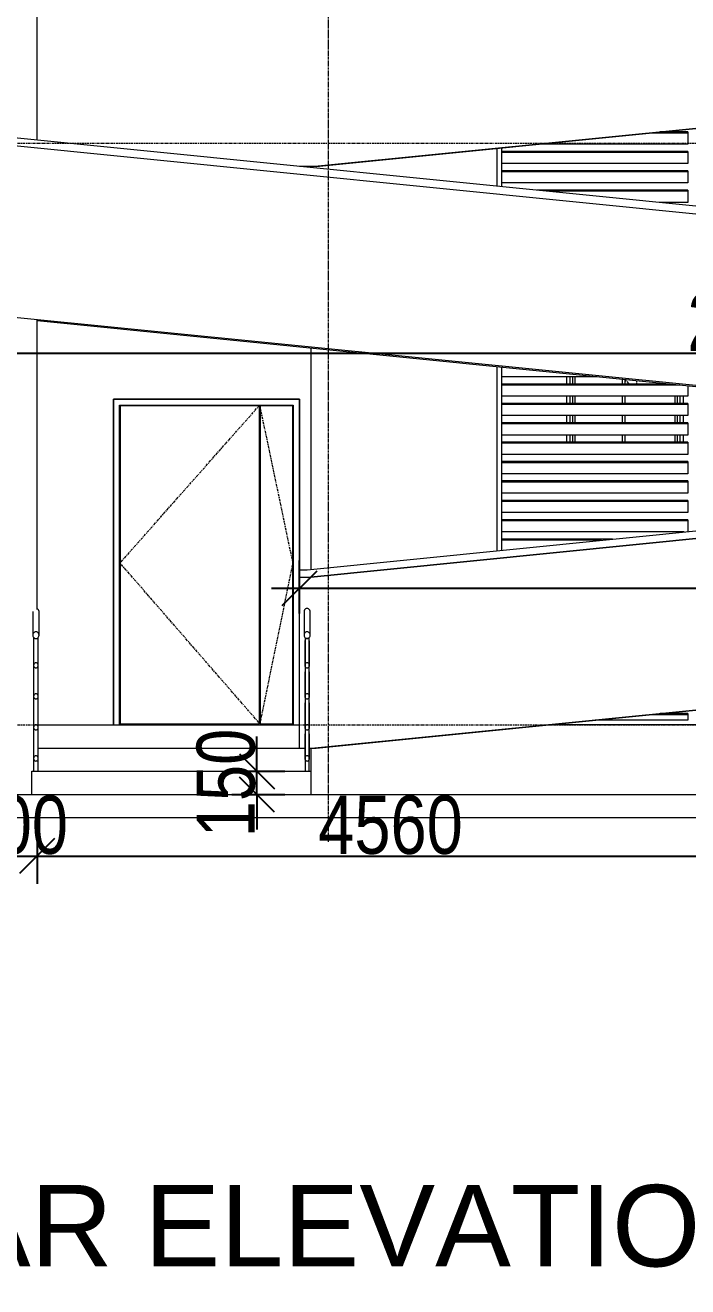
# Model space of a CAD drawing. Header units: millimetres. Extents: x -35190 to 411743, y -233114 to 23872.
# Drawn here: x 2341 to 6614, y -166882 to -158749 of the extents above; entities that cross this region are included whole.
import ezdxf

# ---------------------------------------------------------------- set-up
doc = ezdxf.new("R2010")
doc.units = ezdxf.units.MM
doc.linetypes.add('Centre', pattern=[31.75, 6.35, -4.7625, 15.875, -4.7625])
doc.linetypes.add('Grid Line', pattern=[22.225, 12.7, -3.175, 3.175, -3.175])
for name, color, linetype, lineweight in [('A-ANNO-DIMS', 211, 'Continuous', 9), ('A-DETL-WIDE', 214, 'Continuous', 70), ('A-DOOR', 31, 'Continuous', 18), ('A-DOOR-FRAM', 31, 'Continuous', 18), ('A-FLOR', 192, 'Continuous', 18), ('A-FLOR-HRAL', 11, 'Continuous', 18), ('A-FLOR-LEVL', 51, 'Continuous', 18), ('A-GLAZ', 151, 'Continuous', 18), ('A-GLAZ-CURT', 52, 'Continuous', 18), ('A-GLAZ-CWMG', 51, 'Continuous', 18), ('A-WALL', 113, 'Continuous', 18), ('G-ANNO-TEXT', 231, 'Continuous', 9), ('Q-CASE', 31, 'Continuous', 18), ('S-GRID', 1, 'Continuous', 9), ('S-STRS', 31, 'Continuous', 18)]:
    doc.layers.add(name, color=color, linetype=linetype, lineweight=lineweight)
doc.styles.add('Arial_2', font='arial.ttf', dxfattribs={"height": 337.5})
doc.styles.add('Arial_3', font='arial.ttf', dxfattribs={"width": 0.8, "height": 375})
doc.dimstyles.new('main_4_5mm', dxfattribs={"dimscale": 304.8, "dimtxt": 382.597275, "dimasz": 0.738189, "dimexe": 0.590551, "dimexo": 0.0625, "dimgap": 0.024606, "dimtad": 1, "dimdec": 0, "dimzin": 0, "dimdsep": 46, "dimtxsty": 'Arial_3', "dimblk1": 'OBLIQUE', "dimblk2": 'OBLIQUE', "dimsah": 1, "dimcen": 0.09, "dimdle": 0.590551, "dimazin": 0, "dimtfac": 1, "dimtdec": 4, "dimtix": 1, "dimtmove": 0, "dimatfit": 3, "dimfxl": 0.590551, "dimfxlon": 1, "dimtvp": 1, "dimtolj": 1, "dimtzin": 0, "dimarcsym": 2})

# ---------------------------------------------------------------- blocks, each defined once
blk = doc.blocks.new('Double - Offset 1 - 1200 x 2100mm Sgl Swing-501791-North')
at = {"layer": 'A-DOOR', "linetype": 'Centre'}
for p, q in [((-15405.9, 1493), (-14505.9, 2510)), ((-14505.9, 2510), (-14291.9, 1493)), ((-14504.4, 457), (-15405.9, 1493)), ((-14291.9, 1493), (-14504.4, 457))]:
    blk.add_line(p, q, dxfattribs=at)
at = {"layer": 'A-DOOR'}
for p, q in [((-14505.9, 2507), (-15405.9, 2507)), ((-15405.9, 2507), (-15405.9, 455.8)), ((-14505.9, 455.8), (-14505.9, 2507)), ((-14291.9, 2507), (-14502.9, 2507)), ((-14502.9, 2507), (-14502.9, 455.8)), ((-14291.9, 455.8), (-14291.9, 2507)), ((-15405.9, 455.8), (-14505.9, 455.8)), ((-14502.9, 455.8), (-14291.9, 455.8))]:
    blk.add_line(p, q, dxfattribs=at)
at = {"layer": 'A-DOOR-FRAM'}
for p, q in [((-14248.9, 2550), (-15448.9, 2550)), ((-15448.9, 2550), (-15448.9, 450)), ((-14248.9, 1450), (-14248.9, 2550)), ((-15408.9, 450), (-15408.9, 2510)), ((-15408.9, 2510), (-14288.9, 2510)), ((-14288.9, 2510), (-14288.9, 450))]:
    blk.add_line(p, q, dxfattribs=at)
blk = doc.blocks.new('Sliding - 2L - SL750 X 900-V9-North')
at = {"layer": 'A-GLAZ'}
for p, q in [((-12523.9, 2646.9), (-12523.9, 2693.1)), ((-12503.9, 2693.1), (-12503.9, 2646.9)), ((-12487.9, 2693.1), (-12487.9, 2646.9)), ((-12472.8, 2693.1), (-12472.8, 2646.9)), ((-12164, 2646.9), (-12164, 2676.6)), ((-12163.9, 2646.9), (-12163.9, 2676.6)), ((-12148.9, 2675.1), (-12148.9, 2646.9)), ((-12523.9, 2521.9), (-12523.9, 2568.1)), ((-12503.9, 2568.1), (-12503.9, 2521.9)), ((-12487.9, 2568.1), (-12487.9, 2521.9)), ((-12472.8, 2568.1), (-12472.8, 2521.9)), ((-12164, 2521.9), (-12164, 2568.1)), ((-12163.9, 2521.9), (-12163.9, 2568.1)), ((-12148.9, 2568.1), (-12148.9, 2521.9)), ((-11824.9, 2521.9), (-11824.9, 2568.1)), ((-11809.9, 2521.9), (-11809.9, 2568.1)), ((-11793.9, 2521.9), (-11793.9, 2568.1)), ((-11773.9, 2568.1), (-11773.9, 2521.9)), ((-12523.9, 2396.9), (-12523.9, 2443.1)), ((-12503.9, 2443.1), (-12503.9, 2396.9)), ((-12487.9, 2443.1), (-12487.9, 2396.9)), ((-12472.8, 2443.1), (-12472.8, 2396.9)), ((-12164, 2396.9), (-12164, 2443.1)), ((-12163.9, 2396.9), (-12163.9, 2443.1)), ((-12148.9, 2443.1), (-12148.9, 2396.9)), ((-11824.9, 2396.9), (-11824.9, 2443.1)), ((-11809.9, 2396.9), (-11809.9, 2443.1)), ((-11793.9, 2396.9), (-11793.9, 2443.1)), ((-11773.9, 2443.1), (-11773.9, 2396.9)), ((-12523.9, 2271.9), (-12523.9, 2318.1)), ((-12503.9, 2318.1), (-12503.9, 2271.9)), ((-12487.9, 2318.1), (-12487.9, 2271.9)), ((-12472.8, 2318.1), (-12472.8, 2271.9)), ((-12164, 2271.9), (-12164, 2318.1)), ((-12163.9, 2271.9), (-12163.9, 2318.1)), ((-12148.9, 2318.1), (-12148.9, 2271.9)), ((-11824.9, 2271.9), (-11824.9, 2318.1)), ((-11809.9, 2271.9), (-11809.9, 2318.1)), ((-11793.9, 2271.9), (-11793.9, 2318.1)), ((-11773.9, 2318.1), (-11773.9, 2271.9))]:
    blk.add_line(p, q, dxfattribs=at)
at = {"layer": 'A-GLAZ', "linetype": 'Centre'}
for p, q in [((-12145.1, 2670), (-12140.8, 2674.3)), ((-12145.1, 2670), (-12122, 2646.9)), ((-12074.4, 2667.6), (-12074.4, 2646.9))]:
    blk.add_line(p, q, dxfattribs=at)
blk = doc.blocks.new('Ramp - Ramp-462089-North')
at = {"layer": 'A-FLOR-LEVL'}
blk.add_line((-11381.4, 576), (-14148.9, 299.3), dxfattribs=at)
blk = doc.blocks.new('Ramp - Ramp-623534-North')
at = {"layer": 'A-FLOR-LEVL'}
blk.add_line((-11381.4, 4326), (-14148.9, 4049.3), dxfattribs=at)
blk = doc.blocks.new('Railing - 25mm-466692-North')
at = {"layer": 'A-FLOR-HRAL'}
for p, q in [((-14211.8, 1011.5), (-14211.8, 150)), ((-14186.8, 150), (-14186.8, 1011.5))]:
    blk.add_line(p, q, dxfattribs=at)
at = {"layer": 'A-FLOR-HRAL', "flags": 128}
for points in [[(-14200.4, 1005.3), (-14202.1, 1005.4), (-14207.1, 1006.6), (-14210.6, 1008.8), (-14211.2, 1009.6)], [(-14187.4, 1009.6), (-14188, 1008.8), (-14191.5, 1006.6), (-14196.5, 1005.4), (-14198.2, 1005.3)]]:
    blk.add_lwpolyline(points, dxfattribs=at)
blk = doc.blocks.new('Railing - Railing-638305-North')
at = {"layer": 'A-FLOR-HRAL'}
for p, q in [((-14214.3, 985), (-14214.3, 833.2)), ((-14184.3, 833.2), (-14184.3, 985)), ((-14214.3, 785), (-14214.3, 633.2)), ((-14184.3, 633.2), (-14184.3, 785)), ((-14214.3, 585), (-14214.3, 433.2)), ((-14184.3, 433.2), (-14184.3, 585)), ((-14214.3, 385), (-14214.3, 233.2)), ((-14184.3, 233.2), (-14184.3, 385))]:
    blk.add_line(p, q, dxfattribs=at)
at = {"layer": 'A-FLOR-HRAL', "flags": 128}
for points in [[(-14184.3, 833.2), (-14184.8, 837.6), (-14186.3, 841.6), (-14188.7, 845.1), (-14191.8, 847.8), (-14195.4, 849.4), (-14199.3, 850), (-14203.2, 849.4), (-14206.8, 847.8), (-14209.9, 845.1), (-14212.3, 841.6), (-14213.8, 837.6), (-14214.3, 833.2)], [(-14214.3, 833.2), (-14213.8, 828.9), (-14212.3, 824.8), (-14209.9, 821.4), (-14206.8, 818.7), (-14203.2, 817), (-14199.3, 816.5), (-14195.4, 817), (-14191.8, 818.7), (-14188.7, 821.4), (-14186.3, 824.8), (-14184.8, 828.9), (-14184.3, 833.2)], [(-14184.3, 633.2), (-14184.8, 637.6), (-14186.3, 641.6), (-14188.7, 645.1), (-14191.8, 647.8), (-14195.4, 649.4), (-14199.3, 650), (-14203.2, 649.4), (-14206.8, 647.8), (-14209.9, 645.1), (-14212.3, 641.6), (-14213.8, 637.6), (-14214.3, 633.2)], [(-14214.3, 633.2), (-14213.8, 628.9), (-14212.3, 624.8), (-14209.9, 621.4), (-14206.8, 618.7), (-14203.2, 617), (-14199.3, 616.5), (-14195.4, 617), (-14191.8, 618.7), (-14188.7, 621.4), (-14186.3, 624.8), (-14184.8, 628.9), (-14184.3, 633.2)], [(-14184.3, 433.2), (-14184.8, 437.6), (-14186.3, 441.6), (-14188.7, 445.1), (-14191.8, 447.8), (-14195.4, 449.4), (-14199.3, 450), (-14203.2, 449.4), (-14206.8, 447.8), (-14209.9, 445.1), (-14212.3, 441.6), (-14213.8, 437.6), (-14214.3, 433.2)], [(-14214.3, 433.2), (-14213.8, 428.9), (-14212.3, 424.8), (-14209.9, 421.4), (-14206.8, 418.7), (-14203.2, 417), (-14199.3, 416.5), (-14195.4, 417), (-14191.8, 418.7), (-14188.7, 421.4), (-14186.3, 424.8), (-14184.8, 428.9), (-14184.3, 433.2)], [(-14184.3, 233.2), (-14184.8, 237.6), (-14186.3, 241.6), (-14188.7, 245.1), (-14191.8, 247.8), (-14195.4, 249.4), (-14199.3, 250), (-14203.2, 249.4), (-14206.8, 247.8), (-14209.9, 245.1), (-14212.3, 241.6), (-14213.8, 237.6), (-14214.3, 233.2)], [(-14214.3, 233.2), (-14213.8, 228.9), (-14212.3, 224.8), (-14209.9, 221.4), (-14206.8, 218.7), (-14203.2, 217), (-14199.3, 216.5), (-14195.4, 217), (-14191.8, 218.7), (-14188.7, 221.4), (-14186.3, 224.8), (-14184.8, 228.9), (-14184.3, 233.2)]]:
    blk.add_lwpolyline(points, dxfattribs=at)
at = {"layer": 'A-FLOR-HRAL'}
for points in [[(-14212.3, 992.5), (-14212.9, 991.4), (-14214, 988.9), (-14214.3, 986.3), (-14214.3, 985)], [(-14184.3, 985), (-14184.3, 986.3), (-14184.6, 988.9), (-14185.7, 991.4), (-14186.3, 992.5)], [(-14212.3, 792.5), (-14212.9, 791.4), (-14214, 788.9), (-14214.3, 786.3), (-14214.3, 785)], [(-14184.3, 785), (-14184.3, 786.3), (-14184.6, 788.9), (-14185.7, 791.4), (-14186.3, 792.5)], [(-14212.3, 592.5), (-14212.9, 591.4), (-14214, 588.9), (-14214.3, 586.3), (-14214.3, 585)], [(-14184.3, 585), (-14184.3, 586.3), (-14184.6, 588.9), (-14185.7, 591.4), (-14186.3, 592.5)], [(-14212.3, 392.5), (-14212.9, 391.4), (-14214, 388.9), (-14214.3, 386.3), (-14214.3, 385)], [(-14184.3, 385), (-14184.3, 386.3), (-14184.6, 388.9), (-14185.7, 391.4), (-14186.3, 392.5)]]:
    blk.add_open_spline(points, degree=3, dxfattribs=at)
blk.add_blockref('Railing - 25mm-466692-North', (0, 0))
blk = doc.blocks.new('Railing - Railing-638309-North')
at = {"layer": 'A-FLOR-HRAL'}
for p, q in [((-15963.5, 985), (-15963.5, 833.2)), ((-15933.5, 833.2), (-15933.5, 985)), ((-15963.5, 785), (-15963.5, 633.2)), ((-15933.5, 633.2), (-15933.5, 785)), ((-15963.5, 585), (-15963.5, 433.2)), ((-15933.5, 433.2), (-15933.5, 585)), ((-15963.5, 385), (-15963.5, 233.2)), ((-15933.5, 233.2), (-15933.5, 385))]:
    blk.add_line(p, q, dxfattribs=at)
at = {"layer": 'A-FLOR-HRAL', "flags": 128}
for points in [[(-15933.5, 833.2), (-15934, 837.6), (-15935.5, 841.6), (-15937.9, 845.1), (-15941, 847.8), (-15944.6, 849.4), (-15948.5, 850), (-15952.4, 849.4), (-15956, 847.8), (-15959.1, 845.1), (-15961.5, 841.6), (-15963, 837.6), (-15963.5, 833.2)], [(-15963.5, 833.2), (-15963, 828.9), (-15961.5, 824.8), (-15959.1, 821.4), (-15956, 818.7), (-15952.4, 817), (-15948.5, 816.5), (-15944.6, 817), (-15941, 818.7), (-15937.9, 821.4), (-15935.5, 824.8), (-15934, 828.9), (-15933.5, 833.2)], [(-15933.5, 633.2), (-15934, 637.6), (-15935.5, 641.6), (-15937.9, 645.1), (-15941, 647.8), (-15944.6, 649.4), (-15948.5, 650), (-15952.4, 649.4), (-15956, 647.8), (-15959.1, 645.1), (-15961.5, 641.6), (-15963, 637.6), (-15963.5, 633.2)], [(-15963.5, 633.2), (-15963, 628.9), (-15961.5, 624.8), (-15959.1, 621.4), (-15956, 618.7), (-15952.4, 617), (-15948.5, 616.5), (-15944.6, 617), (-15941, 618.7), (-15937.9, 621.4), (-15935.5, 624.8), (-15934, 628.9), (-15933.5, 633.2)], [(-15933.5, 433.2), (-15934, 437.6), (-15935.5, 441.6), (-15937.9, 445.1), (-15941, 447.8), (-15944.6, 449.4), (-15948.5, 450), (-15952.4, 449.4), (-15956, 447.8), (-15959.1, 445.1), (-15961.5, 441.6), (-15963, 437.6), (-15963.5, 433.2)], [(-15963.5, 433.2), (-15963, 428.9), (-15961.5, 424.8), (-15959.1, 421.4), (-15956, 418.7), (-15952.4, 417), (-15948.5, 416.5), (-15944.6, 417), (-15941, 418.7), (-15937.9, 421.4), (-15935.5, 424.8), (-15934, 428.9), (-15933.5, 433.2)], [(-15933.5, 233.2), (-15934, 237.6), (-15935.5, 241.6), (-15937.9, 245.1), (-15941, 247.8), (-15944.6, 249.4), (-15948.5, 250), (-15952.4, 249.4), (-15956, 247.8), (-15959.1, 245.1), (-15961.5, 241.6), (-15963, 237.6), (-15963.5, 233.2)], [(-15963.5, 233.2), (-15963, 228.9), (-15961.5, 224.8), (-15959.1, 221.4), (-15956, 218.7), (-15952.4, 217), (-15948.5, 216.5), (-15944.6, 217), (-15941, 218.7), (-15937.9, 221.4), (-15935.5, 224.8), (-15934, 228.9), (-15933.5, 233.2)]]:
    blk.add_lwpolyline(points, dxfattribs=at)
at = {"layer": 'A-FLOR-HRAL'}
for points in [[(-15933.5, 985), (-15933.5, 986.3), (-15933.8, 988.9), (-15934.9, 991.4), (-15935.5, 992.5)], [(-15933.5, 785), (-15933.5, 786.3), (-15933.8, 788.9), (-15934.9, 791.4), (-15935.5, 792.5)], [(-15933.5, 585), (-15933.5, 586.3), (-15933.8, 588.9), (-15934.9, 591.4), (-15935.5, 592.5)], [(-15933.5, 385), (-15933.5, 386.3), (-15933.8, 388.9), (-15934.9, 391.4), (-15935.5, 392.5)]]:
    blk.add_open_spline(points, degree=3, dxfattribs=at)
at = {"extrusion": (0, 0, -1), "zscale": -1}
blk.add_blockref('Railing - 25mm-466692-North', (30147.8, 0), dxfattribs=at)
blk = doc.blocks.new('Top Rail Type - Top Rail_Internal_-638315-North')
at = {"layer": 'A-FLOR-HRAL'}
for p, q in [((-14219.3, 1180), (-14219.3, 1027.6)), ((-14179.3, 1027.6), (-14179.3, 1180))]:
    blk.add_line(p, q, dxfattribs=at)
at = {"layer": 'A-FLOR-HRAL', "flags": 128}
for points in [[(-14179.3, 1027.6), (-14180, 1033.4), (-14182, 1038.8), (-14185.2, 1043.5), (-14189.3, 1047), (-14194.1, 1049.2), (-14199.3, 1050), (-14204.5, 1049.2), (-14209.3, 1047), (-14213.4, 1043.5), (-14216.6, 1038.8), (-14218.6, 1033.4), (-14219.3, 1027.6)], [(-14219.3, 1027.6), (-14218.6, 1021.9), (-14216.6, 1016.5), (-14213.4, 1011.8), (-14209.3, 1008.3), (-14204.5, 1006), (-14199.3, 1005.3), (-14194.1, 1006), (-14189.3, 1008.3), (-14185.2, 1011.8), (-14182, 1016.5), (-14180, 1021.9), (-14179.3, 1027.6)]]:
    blk.add_lwpolyline(points, dxfattribs=at)
at = {"layer": 'A-FLOR-HRAL'}
blk.add_open_spline([(-14179.3, 1180), (-14179.3, 1181.7), (-14179.8, 1185.2), (-14181.8, 1190.1), (-14185, 1194.3), (-14190.6, 1198.6), (-14199.3, 1200.9), (-14208, 1198.6), (-14213.6, 1194.3), (-14216.8, 1190.1), (-14218.8, 1185.2), (-14219.3, 1181.7), (-14219.3, 1180)], degree=3, knots=[0, 0, 0, 0, 0.083333, 0.166667, 0.25, 0.333333, 0.5, 0.666667, 0.75, 0.833333, 0.916667, 1, 1, 1, 1], dxfattribs=at)
blk = doc.blocks.new('Top Rail Type - Top Rail_Internal_-638327-North')
at = {"layer": 'A-FLOR-HRAL'}
for p, q in [((-15968.5, 1180), (-15968.5, 1027.6)), ((-15928.5, 1027.6), (-15928.5, 1180))]:
    blk.add_line(p, q, dxfattribs=at)
at = {"layer": 'A-FLOR-HRAL', "flags": 128}
for points in [[(-15928.5, 1027.6), (-15929.2, 1033.4), (-15931.2, 1038.8), (-15934.4, 1043.5), (-15938.5, 1047), (-15943.3, 1049.2), (-15948.5, 1050), (-15953.7, 1049.2), (-15958.5, 1047), (-15962.6, 1043.5), (-15965.8, 1038.8), (-15967.8, 1033.4), (-15968.5, 1027.6)], [(-15968.5, 1027.6), (-15967.8, 1021.9), (-15965.8, 1016.5), (-15962.6, 1011.8), (-15958.5, 1008.3), (-15953.7, 1006), (-15948.5, 1005.3), (-15943.3, 1006), (-15938.5, 1008.3), (-15934.4, 1011.8), (-15931.2, 1016.5), (-15929.2, 1021.9), (-15928.5, 1027.6)]]:
    blk.add_lwpolyline(points, dxfattribs=at)
at = {"layer": 'A-FLOR-HRAL'}
blk.add_open_spline([(-15928.5, 1180), (-15928.5, 1181.7), (-15929, 1185.2), (-15931, 1190.1), (-15934.2, 1194.3), (-15937.8, 1197.1), (-15940.3, 1198.3), (-15941.3, 1198.7)], degree=3, knots=[0, 0, 0, 0, 0.0833333, 0.1666667, 0.25, 0.3333333, 0.3828504, 0.3828504, 0.3828504, 0.3828504], dxfattribs=at)
blk = doc.blocks.new('Casework 2 - Casework 2-644764-North')
at = {"layer": 'Q-CASE'}
for p, q in [((-1174, 2742.6), (-21055, 4730.7)), ((-21057.5, 4680.7), (-1176.5, 2692.6)), ((-14141.4, 4050), (-11381.4, 4326)), ((-11381.4, 4326), (-14141.4, 4050)), ((-14141.4, 4050), (-14248, 4050)), ((-21112.4, 3580.7), (-1231.4, 1592.6)), ((-11381.4, 2598.3), (-15941.4, 3054.3)), ((-14198.8, 1450), (-11381.4, 1731.7)), ((-14196.3, 1400), (-11381.4, 1681.5)), ((-11381.4, 1681.5), (-14196.3, 1400)), ((-14248.9, 1400), (-14248.9, 1450)), ((-14248.9, 1450), (-14198.8, 1450)), ((-14248.9, 300), (-14248.9, 1400)), ((-14196.3, 1400), (-14248.9, 1400)), ((-14141.4, 300), (-11381.4, 576)), ((-11381.4, 576), (-14141.4, 300)), ((-14173.9, 300), (-14141.4, 300))]:
    blk.add_line(p, q, dxfattribs=at)
blk = doc.blocks.new('grill panel - grill panel-704256-North')
at = {"layer": 'A-GLAZ-CURT'}
for p, q in [((-11743.9, 514.8), (-11993.2, 514.8)), ((-11743.9, 521.9), (-11922.5, 521.9)), ((-11743.9, 521.9), (-11743.9, 514.8)), ((-11743.9, 514.8), (-11743.9, 480))]:
    blk.add_line(p, q, dxfattribs=at)
blk = doc.blocks.new('grill panel - grill panel-V42-North')
at = {"layer": 'A-GLAZ-CURT'}
for p, q in [((-12943.9, 1639.8), (-12943.9, 1646.9)), ((-12229.8, 1646.9), (-12943.9, 1646.9)), ((-12943.9, 1615.4), (-12943.9, 1639.8)), ((-12300.6, 1639.8), (-12943.9, 1639.8))]:
    blk.add_line(p, q, dxfattribs=at)
blk = doc.blocks.new('grill panel - grill panel-V43-North')
at = {"layer": 'A-GLAZ-CURT'}
for p, q in [((-12943.9, 1764.8), (-12943.9, 1771.9)), ((-11743.9, 1771.9), (-12943.9, 1771.9)), ((-12943.9, 1740.4), (-12943.9, 1764.8)), ((-11743.9, 1764.8), (-12943.9, 1764.8)), ((-11743.9, 1771.9), (-11743.9, 1764.8)), ((-11743.9, 1764.8), (-11743.9, 1695.5)), ((-11767.7, 1693.1), (-12943.9, 1693.1))]:
    blk.add_line(p, q, dxfattribs=at)
blk = doc.blocks.new('grill panel - grill panel-V44-North')
at = {"layer": 'A-GLAZ-CURT'}
for p, q in [((-12943.9, 1889.8), (-12943.9, 1896.9)), ((-11743.9, 1896.9), (-12943.9, 1896.9)), ((-12943.9, 1865.4), (-12943.9, 1889.8)), ((-11743.9, 1889.8), (-12943.9, 1889.8)), ((-11743.9, 1896.9), (-11743.9, 1889.8)), ((-11743.9, 1889.8), (-11743.9, 1818.1)), ((-11743.9, 1818.1), (-12943.9, 1818.1))]:
    blk.add_line(p, q, dxfattribs=at)
blk = doc.blocks.new('grill panel - grill panel-V45-North')
at = {"layer": 'A-GLAZ-CURT'}
for p, q in [((-12943.9, 2639.8), (-12943.9, 2646.9)), ((-11866.8, 2646.9), (-12943.9, 2646.9)), ((-12943.9, 2615.4), (-12943.9, 2639.8)), ((-11796.1, 2639.8), (-12943.9, 2639.8)), ((-11743.9, 2634.6), (-11743.9, 2568.1)), ((-11743.9, 2568.1), (-12943.9, 2568.1))]:
    blk.add_line(p, q, dxfattribs=at)
blk = doc.blocks.new('grill panel - grill panel-V46-North')
at = {"layer": 'A-GLAZ-CURT'}
for p, q in [((-12943.9, 2740.4), (-12943.9, 2754.6)), ((-12329, 2693.1), (-12943.9, 2693.1))]:
    blk.add_line(p, q, dxfattribs=at)
blk = doc.blocks.new('Rectangular Mullion - 30mm Square-704268-North')
at = {"layer": 'A-GLAZ-CWMG'}
blk.add_line((-11743.9, 480), (-12341.4, 480), dxfattribs=at)
blk = doc.blocks.new('Rectangular Mullion - 30mm Square-695045-North')
at = {"layer": 'A-GLAZ-CWMG'}
blk.add_line((-12943.9, 1575.5), (-12943.9, 1605), dxfattribs=at)
blk = doc.blocks.new('Rectangular Mullion - 30mm Square-V50-North')
at = {"layer": 'A-GLAZ-CWMG'}
for p, q in [((-12943.9, 1646.9), (-12943.9, 1730)), ((-12943.9, 1605), (-12943.9, 1615.4))]:
    blk.add_line(p, q, dxfattribs=at)
blk = doc.blocks.new('grill panel - grill panel-V51-North')
at = {"layer": 'A-GLAZ-CURT'}
for p, q in [((-11743.9, 3896.9), (-12717, 3896.9)), ((-11743.9, 3889.8), (-12646.3, 3889.8)), ((-11743.9, 3896.9), (-11743.9, 3889.8)), ((-11743.9, 3889.8), (-11743.9, 3818.1)), ((-11743.9, 3818.1), (-11929.1, 3818.1))]:
    blk.add_line(p, q, dxfattribs=at)
blk = doc.blocks.new('grill panel - grill panel-V52-North')
at = {"layer": 'A-GLAZ-CURT'}
for p, q in [((-11743.9, 4264.8), (-11993.2, 4264.8)), ((-11743.9, 4271.9), (-11922.5, 4271.9)), ((-11743.9, 4271.9), (-11743.9, 4264.8)), ((-11743.9, 4264.8), (-11743.9, 4193.1)), ((-11743.9, 4193.1), (-12710.4, 4193.1))]:
    blk.add_line(p, q, dxfattribs=at)
blk = doc.blocks.new('Rectangular Mullion - 30mm Square-V58-North')
at = {"layer": 'A-GLAZ-CWMG'}
blk.add_line((-12943.9, 2730), (-12943.9, 2740.4), dxfattribs=at)
blk = doc.blocks.new('Rectangular Mullion - 30mm Square-V59-North')
at = {"layer": 'A-GLAZ-CWMG'}
blk.add_line((-12943.9, 3919.6), (-12943.9, 3980), dxfattribs=at)
blk = doc.blocks.new('Rectangular Mullion - 30mm Square-V60-North')
at = {"layer": 'A-GLAZ-CWMG'}
for p, q in [((-12943.9, 4146.9), (-12943.9, 4169.8)), ((-12943.9, 4105), (-12943.9, 4115.4))]:
    blk.add_line(p, q, dxfattribs=at)
blk = doc.blocks.new('_Oblique')
at = {"color": 0, "linetype": 'ByBlock', "lineweight": -2}
blk.add_line((-0.5, -0.5), (0.5, 0.5), dxfattribs=at)
blk = doc.blocks.new('*D1801')
at = {"layer": 'A-ANNO-DIMS', "color": 0, "lineweight": -2, "transparency": 16777216}
for p, q in [((-4395.6, -160701.9), (-4395.6, -161042.9)), ((18784.4, -161023.8), (18784.4, -160682.9)), ((-4575.6, -160862.9), (18964.4, -160862.9))]:
    blk.add_line(p, q, dxfattribs=at)
at = {"layer": 'Defpoints', "color": 0, "transparency": 16777216}
for p in [(-4395.6, -160682.9), (18784.4, -160862.9), (18784.4, -161042.9)]:
    blk.add_point(p, dxfattribs=at)
at = {"layer": 'A-ANNO-DIMS', "color": 0, "lineweight": -2, "transparency": 16777216, "xscale": 224.9999999999999, "yscale": 224.9999999999999, "zscale": 224.9999999999999, "rotation": 180}
blk.add_blockref('_Oblique', (-4395.6, -160862.9), dxfattribs=at)
at = {"layer": 'A-ANNO-DIMS', "color": 0, "lineweight": -2, "transparency": 16777216, "xscale": 224.9999999999999, "yscale": 224.9999999999999, "zscale": 224.9999999999999}
blk.add_blockref('_Oblique', (18784.4, -160862.9), dxfattribs=at)
at = {"layer": 'A-ANNO-DIMS', "color": 0, "transparency": 16777216, "insert": (7194.4, -160663.8), "char_height": 375, "width": 1239.615, "attachment_point": 5, "style": 'Arial_3'}
blk.add_mtext('\\A1;23180', dxfattribs=at)
blk = doc.blocks.new('*D1805')
at = {"layer": 'A-ANNO-DIMS', "color": 0, "lineweight": -2, "transparency": 16777216}
for p, q in [((2117, -163944.5), (2117, -164285.4)), ((2417, -163944.5), (2417, -164285.4)), ((2117, -164105.4), (1892, -164105.4)), ((2117, -164105.4), (2417, -164105.4)), ((2417, -164105.4), (2642, -164105.4))]:
    blk.add_line(p, q, dxfattribs=at)
at = {"layer": 'Defpoints', "color": 0, "transparency": 16777216}
for p in [(2117, -163925.4), (2417, -163925.4), (2417, -164105.4)]:
    blk.add_point(p, dxfattribs=at)
at = {"layer": 'A-ANNO-DIMS', "color": 0, "lineweight": -2, "transparency": 16777216, "xscale": 224.9999999999999, "yscale": 224.9999999999999, "zscale": 224.9999999999999}
blk.add_blockref('_Oblique', (2117, -164105.4), dxfattribs=at)
at = {"layer": 'A-ANNO-DIMS', "color": 0, "lineweight": -2, "transparency": 16777216, "xscale": 224.9999999999999, "yscale": 224.9999999999999, "zscale": 224.9999999999999, "rotation": 180}
blk.add_blockref('_Oblique', (2417, -164105.4), dxfattribs=at)
at = {"layer": 'A-ANNO-DIMS', "color": 0, "transparency": 16777216, "insert": (2267, -163906.3), "char_height": 375, "width": 743.769, "attachment_point": 5, "style": 'Arial_3'}
blk.add_mtext('\\A1;300', dxfattribs=at)
blk = doc.blocks.new('*D1806')
at = {"layer": 'A-ANNO-DIMS', "color": 0, "lineweight": -2, "transparency": 16777216}
for p, q in [((2417, -163944.5), (2417, -164285.4)), ((6977, -163944.5), (6977, -164285.4)), ((2237, -164105.4), (7157, -164105.4))]:
    blk.add_line(p, q, dxfattribs=at)
at = {"layer": 'Defpoints', "color": 0, "transparency": 16777216}
for p in [(2417, -163925.4), (6977, -163925.4), (6977, -164105.4)]:
    blk.add_point(p, dxfattribs=at)
at = {"layer": 'A-ANNO-DIMS', "color": 0, "lineweight": -2, "transparency": 16777216, "xscale": 224.9999999999999, "yscale": 224.9999999999999, "zscale": 224.9999999999999, "rotation": 180}
blk.add_blockref('_Oblique', (2417, -164105.4), dxfattribs=at)
at = {"layer": 'A-ANNO-DIMS', "color": 0, "lineweight": -2, "transparency": 16777216, "xscale": 224.9999999999999, "yscale": 224.9999999999999, "zscale": 224.9999999999999}
blk.add_blockref('_Oblique', (6977, -164105.4), dxfattribs=at)
at = {"layer": 'A-ANNO-DIMS', "color": 0, "transparency": 16777216, "insert": (4697, -163906.4), "char_height": 375, "width": 991.692, "attachment_point": 5, "style": 'Arial_3'}
blk.add_mtext('\\A1;4560', dxfattribs=at)
blk = doc.blocks.new('*D1814')
at = {"layer": 'A-ANNO-DIMS', "color": 0, "lineweight": -2, "transparency": 16777216}
for p, q in [((3835.5, -163559.2), (3835.5, -163334.2)), ((3674.5, -163559.2), (4015.5, -163559.2)), ((3835.5, -163709.2), (3835.5, -163559.2)), ((3674.5, -163709.2), (4015.5, -163709.2)), ((3835.5, -163709.2), (3835.5, -163934.2))]:
    blk.add_line(p, q, dxfattribs=at)
at = {"layer": 'Defpoints', "color": 0, "transparency": 16777216}
for p in [(3655.5, -163559.2), (3835.5, -163559.2), (3655.5, -163709.2)]:
    blk.add_point(p, dxfattribs=at)
at = {"layer": 'A-ANNO-DIMS', "color": 0, "lineweight": -2, "transparency": 16777216, "xscale": 224.9999999999999, "yscale": 224.9999999999999, "zscale": 224.9999999999999}
for p, rotation in [((3835.5, -163559.2), 270), ((3835.5, -163709.2), 90)]:
    blk.add_blockref('_Oblique', p, dxfattribs=dict(at, rotation=rotation))
at = {"layer": 'A-ANNO-DIMS', "color": 0, "transparency": 16777216, "insert": (3636.5, -163634.2), "char_height": 375, "width": 743.769, "attachment_point": 5, "rotation": 90, "style": 'Arial_3'}
blk.add_mtext('\\A1;150', dxfattribs=at)
blk = doc.blocks.new('*D1815')
at = {"layer": 'A-ANNO-DIMS', "color": 0, "lineweight": -2, "transparency": 16777216}
for p, q in [((4109.4, -162541.3), (4109.4, -162200.4)), ((18784.4, -162219.4), (18784.4, -162560.4)), ((18964.4, -162380.4), (3929.4, -162380.4))]:
    blk.add_line(p, q, dxfattribs=at)
at = {"layer": 'Defpoints', "color": 0, "transparency": 16777216}
for p in [(18784.4, -162200.4), (4109.4, -162380.4), (4109.4, -162560.4)]:
    blk.add_point(p, dxfattribs=at)
at = {"layer": 'A-ANNO-DIMS', "color": 0, "lineweight": -2, "transparency": 16777216, "xscale": 224.9999999999999, "yscale": 224.9999999999999, "zscale": 224.9999999999999, "rotation": 180}
blk.add_blockref('_Oblique', (4109.4, -162380.4), dxfattribs=at)
at = {"layer": 'A-ANNO-DIMS', "color": 0, "lineweight": -2, "transparency": 16777216, "xscale": 224.9999999999999, "yscale": 224.9999999999999, "zscale": 224.9999999999999}
blk.add_blockref('_Oblique', (18784.4, -162380.4), dxfattribs=at)
at = {"layer": 'A-ANNO-DIMS', "color": 0, "transparency": 16777216, "insert": (11446.9, -162181.4), "char_height": 375, "width": 1239.615, "attachment_point": 5, "style": 'Arial_3'}
blk.add_mtext('\\A1;14675', dxfattribs=at)

msp = doc.modelspace()

# ---------------------------------------------------------------- linework, layer by layer
at = {"layer": 'A-DETL-WIDE'}
msp.add_line((-29351.3, -166409.2), (37761.3, -166409.2), dxfattribs=at)
at = {"layer": 'A-FLOR'}
for p, q in [((2424.8, -163259.2), (4109.4, -163259.2)), ((17284.4, -163859.2), (1562.2, -163859.2))]:
    msp.add_line(p, q, dxfattribs=at)
at = {"layer": 'A-FLOR-LEVL', "linetype": 'Centre', "lineweight": 9}
for p, q in [((-28199.5, -159509.2), (36935.1, -159509.2)), ((-28199.5, -163259.2), (36935.1, -163259.2)), ((-28199.5, -163709.2), (36935.1, -163709.2))]:
    msp.add_line(p, q, dxfattribs=at)
at = {"layer": 'A-WALL'}
for p, q in [((2417, -159489.9), (2417, -156895.6)), ((5384.4, -159786.6), (5384.4, -159542.4)), ((4184.4, -159666.6), (4184.4, -159659.2)), ((2417, -162516.8), (2417, -160645.6)), ((4184.4, -162256.8), (4184.4, -160831.6)), ((5384.4, -162136.7), (5384.4, -160951.6)), ((2909.4, -163259.2), (2909.4, -161159.2)), ((2909.4, -161159.2), (4109.4, -161159.2)), ((4109.4, -161159.2), (4109.4, -162259.2)), ((6977, -163259.2), (5716.9, -163259.2)), ((2117, -163709.2), (2384.4, -163709.2)), ((4184.4, -163709.2), (29184.4, -163709.2))]:
    msp.add_line(p, q, dxfattribs=at)
at = {"layer": 'S-GRID', "linetype": 'Grid Line'}
msp.add_line((4296.9, -164014), (4296.9, -145580.7), dxfattribs=at)
at = {"layer": 'S-STRS'}
for p, q in [((2424.8, -163409.2), (4144, -163409.2)), ((4174, -163409.2), (4184.4, -163409.2)), ((4184.4, -163559.2), (4184.4, -163409.2)), ((2384.4, -163559.2), (4184.4, -163559.2)), ((2384.4, -163709.2), (2384.4, -163559.2)), ((4184.4, -163709.2), (4184.4, -163559.2)), ((2384.4, -163709.2), (4184.4, -163709.2))]:
    msp.add_line(p, q, dxfattribs=at)

# ---------------------------------------------------------------- block references
at = {"layer": 'A-DOOR', "linetype": 'Centre'}
msp.add_blockref('Double - Offset 1 - 1200 x 2100mm Sgl Swing-501791-North', (18358.3, -163709.2), dxfattribs=at)
at = {"layer": 'A-FLOR-HRAL'}
for name in ['Top Rail Type - Top Rail_Internal_-638327-North', 'Top Rail Type - Top Rail_Internal_-638315-North', 'Railing - Railing-638309-North', 'Railing - Railing-638305-North']:
    msp.add_blockref(name, (18358.3, -163709.2), dxfattribs=at)
at = {"layer": 'A-FLOR-LEVL'}
for name in ['Ramp - Ramp-623534-North', 'Ramp - Ramp-462089-North']:
    msp.add_blockref(name, (18358.3, -163709.2), dxfattribs=at)
at = {"layer": 'A-GLAZ', "linetype": 'Centre'}
msp.add_blockref('Sliding - 2L - SL750 X 900-V9-North', (18358.3, -163709.2), dxfattribs=at)
at = {"layer": 'A-GLAZ-CURT'}
for name, p in [('grill panel - grill panel-V52-North', (18358.3, -163709.2)), ('grill panel - grill panel-V44-North', (18358.3, -161459.2)), ('grill panel - grill panel-V44-North', (18358.3, -161584.2)), ('grill panel - grill panel-V51-North', (18358.3, -163709.2)), ('grill panel - grill panel-V46-North', (18358.3, -163709.2)), ('grill panel - grill panel-V45-North', (18358.3, -163709.2)), ('grill panel - grill panel-V44-North', (18358.3, -163084.2)), ('grill panel - grill panel-V44-North', (18358.3, -163209.2)), ('grill panel - grill panel-V44-North', (18358.3, -163334.2)), ('grill panel - grill panel-V44-North', (18358.3, -163459.2)), ('grill panel - grill panel-V44-North', (18358.3, -163584.2)), ('grill panel - grill panel-V44-North', (18358.3, -163709.2)), ('grill panel - grill panel-V43-North', (18358.3, -163709.2)), ('grill panel - grill panel-V42-North', (18358.3, -163709.2)), ('grill panel - grill panel-704256-North', (18358.3, -163709.2))]:
    msp.add_blockref(name, p, dxfattribs=at)
at = {"layer": 'A-GLAZ-CWMG'}
for name, p in [('Rectangular Mullion - 30mm Square-V60-North', (18358.3, -163709.2)), ('Rectangular Mullion - 30mm Square-V50-North', (18358.3, -161334.2)), ('Rectangular Mullion - 30mm Square-V59-North', (18358.3, -163709.2)), ('Rectangular Mullion - 30mm Square-V58-North', (18358.3, -163709.2)), ('Rectangular Mullion - 30mm Square-V50-North', (18358.3, -162709.2)), ('Rectangular Mullion - 30mm Square-V50-North', (18358.3, -162834.2)), ('Rectangular Mullion - 30mm Square-V50-North', (18358.3, -162959.2)), ('Rectangular Mullion - 30mm Square-V50-North', (18358.3, -163084.2)), ('Rectangular Mullion - 30mm Square-V50-North', (18358.3, -163209.2)), ('Rectangular Mullion - 30mm Square-V50-North', (18358.3, -163334.2)), ('Rectangular Mullion - 30mm Square-V50-North', (18358.3, -163459.2)), ('Rectangular Mullion - 30mm Square-V50-North', (18358.3, -163584.2)), ('Rectangular Mullion - 30mm Square-V50-North', (18358.3, -163709.2)), ('Rectangular Mullion - 30mm Square-695045-North', (18358.3, -163709.2)), ('Rectangular Mullion - 30mm Square-704268-North', (18358.3, -163709.2))]:
    msp.add_blockref(name, p, dxfattribs=at)
at = {"layer": 'Q-CASE'}
msp.add_blockref('Casework 2 - Casework 2-644764-North', (18358.3, -163709.2), dxfattribs=at)

# ---------------------------------------------------------------- dimensions: what is measured, and where the dimension line sits
at = {"layer": 'A-ANNO-DIMS'}
for base, p1, p2, override, picture, middle in [((18784.4, -160862.9), (-4395.6, -160682.9), (18784.4, -161042.9), {"dimpost": '<>', "dimfxl": 23182.795345}, '*D1801', (7194.4, -160663.8)), ((4109.4, -162380.4), (18784.4, -162200.4), (4109.4, -162560.4), {"dimpost": '<>', "dimfxl": 14679.415009}, '*D1815', (11446.9, -162181.4)), ((2417, -164105.4), (2117, -163925.4), (2417, -163925.4), {"dimpost": '<>', "dimfxl": 300}, '*D1805', (2267, -163906.3)), ((6977, -164105.4), (2417, -163925.4), (6977, -163925.4), {"dimpost": '<>', "dimfxl": 4560}, '*D1806', (4697, -163906.4))]:
    dim = msp.add_linear_dim(base=base, p1=p1, p2=p2, dimstyle='main_4_5mm', override=override, dxfattribs=at)
    dim.commit()
    dim.dimension.update_dxf_attribs({"geometry": picture, "text_midpoint": middle})
dim = msp.add_linear_dim(base=(3835.5, -163559.2), p1=(3655.5, -163709.2), p2=(3655.5, -163559.2), angle=90, dimstyle='main_4_5mm', override={"dimpost": '<>', "dimfxl": 150}, dxfattribs=at)
dim.commit()
dim.dimension.update_dxf_attribs({"geometry": '*D1814', "text_midpoint": (3636.5, -163634.2)})

# ---------------------------------------------------------------- next in the draw order: texts
at = {"layer": 'G-ANNO-TEXT', "color": 7, "insert": (868.2, -166225.8), "char_height": 525, "width": 7660.124, "attachment_point": 1, "style": 'Arial_2', "bg_fill": 3, "box_fill_scale": 1.25, "bg_fill_color": 256, "bg_fill_true_color": 13158600, "bg_fill_transparency": 0}
msp.add_mtext('REAR ELEVATION', dxfattribs=at)

doc.saveas('drawing.dxf')
